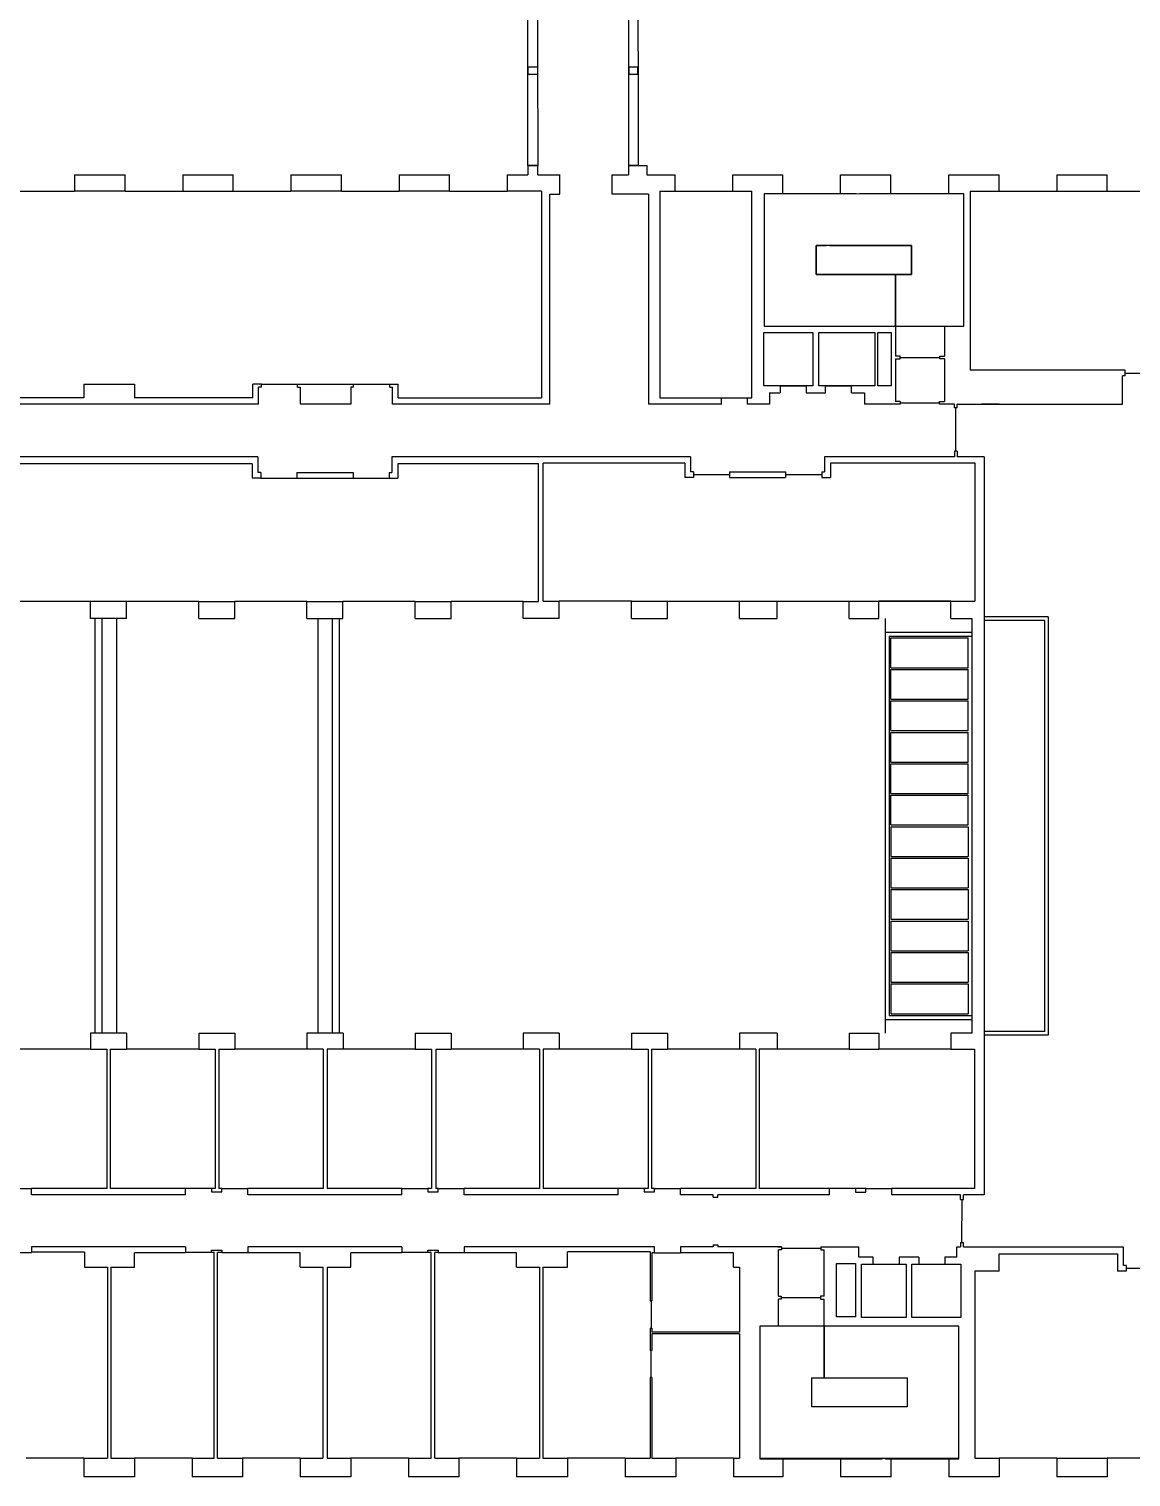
# Model space of a CAD drawing. Header units: millimetres. Extents: x -80 to 60, y -33 to 210.
# Drawn here: x -44.5 to -6.3, y -32.7 to 17.5 of the extents above; entities that cross this region are included whole.
import ezdxf

# ---------------------------------------------------------------- set-up
doc = ezdxf.new("R2010")
doc.units = ezdxf.units.MM
doc.header["$MEASUREMENT"] = 0
doc.linetypes.add('HIDDEN', pattern=[9.525, 6.35, -3.175])
for name, color, linetype in [('door_markers', 10, 'Continuous'), ('elevator_door_markers', 50, 'Continuous'), ('elevators', 40, 'Continuous'), ('M', 7, 'Continuous'), ('semi_transparent_walls', 141, 'Continuous'), ('stairwells', 120, 'Continuous')]:
    doc.layers.add(name, color=color, linetype=linetype)

msp = doc.modelspace()

# ---------------------------------------------------------------- linework, layer by layer
at = {"layer": 'door_markers'}
for p, q in [((-14.285, 6.078), (-12.915, 6.078)), ((-6.482, 5.537), (-5.232, 5.537)), ((-36.433, 5.158), (-35.183, 5.158)), ((-33.234, 5.158), (-31.984, 5.158)), ((-20.471, 4.677), (-19.591, 4.677)), ((-14.289, 4.508), (-12.919, 4.508)), ((-12.353, 2.828), (-12.353, 4.328)), ((-21.451, 2.017), (-20.201, 2.017)), ((-18.255, 2.017), (-17.005, 2.017)), ((-36.451, 1.897), (-35.201, 1.897)), ((-33.255, 1.897), (-32.005, 1.897)), ((-45.298, -22.722), (-44.398, -22.722)), ((-38.158, -22.722), (-39.058, -22.722)), ((-37.798, -22.722), (-36.898, -22.722)), ((-31.557, -22.722), (-30.657, -22.722)), ((-30.297, -22.722), (-29.397, -22.722)), ((-23.158, -22.722), (-24.058, -22.722)), ((-22.798, -22.722), (-21.898, -22.722)), ((-15.834, -22.722), (-16.734, -22.722)), ((-15.474, -22.722), (-14.574, -22.722)), ((-12.152, -24.598), (-12.141, -23.098)), ((-45.298, -24.934), (-44.398, -24.934)), ((-38.158, -24.934), (-39.058, -24.934)), ((-37.798, -24.934), (-36.898, -24.934)), ((-30.657, -24.934), (-31.557, -24.934)), ((-30.297, -24.934), (-29.397, -24.934)), ((-22.798, -24.952), (-21.898, -24.952)), ((-18.402, -24.792), (-17.032, -24.792)), ((-5.202, -25.488), (-6.452, -25.488)), ((-18.412, -26.502), (-17.042, -26.502)), ((-22.921, -26.618), (-22.921, -27.558)), ((-22.921, -29.27), (-22.921, -28.33))]:
    msp.add_line(p, q, dxfattribs=at)
at = {"layer": 'elevator_door_markers'}
for p, q in [((-18.448, 5.097), (-17.548, 5.097)), ((-16.868, 5.097), (-15.968, 5.097)), ((-15.22, -25.338), (-14.32, -25.338)), ((-13.64, -25.338), (-12.74, -25.338))]:
    msp.add_line(p, q, dxfattribs=at)
at = {"layer": 'elevators'}
for points in [[(-19.008, 6.947), (-17.308, 6.947), (-17.308, 5.097), (-19.008, 5.097)], [(-17.108, 6.947), (-15.158, 6.947), (-15.158, 5.097), (-17.108, 5.097)], [(-15.63, -25.338), (-14.08, -25.338), (-14.08, -27.188), (-15.63, -27.188)], [(-13.88, -25.338), (-12.18, -25.338), (-12.18, -27.188), (-13.88, -27.188)]]:
    msp.add_lwpolyline(points, close=True, dxfattribs=at)
at = {"layer": 'M'}
for p, q in [((-27.193, 12.727), (-27.193, 12.407)), ((-26.843, 12.407), (-26.843, 12.727)), ((-23.698, 12.727), (-23.698, 12.407)), ((-23.698, 12.727), (-23.393, 12.727)), ((-23.373, 12.727), (-23.068, 12.727)), ((-23.068, 12.727), (-23.068, 12.407)), ((-42.908, 12.407), (-41.158, 12.407)), ((-42.908, 12.407), (-42.908, 11.837)), ((-41.158, 11.837), (-41.158, 12.407)), ((-39.158, 12.407), (-39.158, 11.837)), ((-39.158, 12.407), (-37.408, 12.407)), ((-37.408, 11.837), (-37.408, 12.407)), ((-35.408, 12.407), (-33.658, 12.407)), ((-35.408, 12.407), (-35.408, 11.837)), ((-33.658, 11.837), (-33.658, 12.407)), ((-31.658, 12.407), (-31.658, 11.837)), ((-31.658, 12.407), (-29.908, 12.407)), ((-29.908, 11.837), (-29.908, 12.407)), ((-27.908, 12.407), (-27.908, 11.837)), ((-26.843, 12.407), (-26.068, 12.407)), ((-26.088, 11.738), (-26.088, 12.407)), ((-24.268, 11.738), (-24.268, 12.407)), ((-24.268, 12.407), (-23.698, 12.407)), ((-23.068, 12.407), (-22.083, 12.407)), ((-22.083, 11.837), (-22.083, 12.407)), ((-20.103, 12.407), (-18.353, 12.407)), ((-20.103, 12.407), (-20.103, 11.837)), ((-18.353, 11.757), (-18.353, 12.407)), ((-16.353, 12.407), (-14.603, 12.407)), ((-16.353, 11.757), (-16.353, 12.407)), ((-14.603, 11.757), (-14.603, 12.407)), ((-12.603, 12.407), (-10.853, 12.407)), ((-12.603, 11.757), (-12.603, 12.407)), ((-10.853, 11.837), (-10.853, 12.407)), ((-8.853, 12.407), (-7.103, 12.407)), ((-8.853, 12.407), (-8.853, 11.837)), ((-7.103, 11.837), (-7.103, 12.407)), ((-44.908, 11.837), (-42.908, 11.837)), ((-41.158, 11.837), (-39.158, 11.837)), ((-37.408, 11.837), (-35.408, 11.837)), ((-33.658, 11.837), (-31.658, 11.837)), ((-29.908, 11.837), (-27.908, 11.837)), ((-26.718, 11.837), (-26.718, 4.677)), ((-26.433, 4.458), (-26.433, 11.738)), ((-23.013, 11.738), (-24.268, 11.738)), ((-23.013, 11.738), (-23.013, 4.458)), ((-22.613, 11.837), (-22.083, 11.837)), ((-22.613, 11.837), (-22.613, 4.677)), ((-22.083, 11.837), (-20.103, 11.837)), ((-20.103, 11.837), (-19.423, 11.837)), ((-19.423, 4.677), (-19.423, 11.837)), ((-18.993, 11.757), (-18.353, 11.757)), ((-18.993, 7.157), (-18.993, 11.757)), ((-18.353, 11.757), (-16.353, 11.757)), ((-14.603, 11.757), (-12.603, 11.757)), ((-12.603, 11.757), (-12.093, 11.757)), ((-12.093, 11.757), (-12.093, 7.157)), ((-11.861, 11.837), (-11.861, 5.637)), ((-11.861, 11.837), (-10.853, 11.837)), ((-10.853, 11.837), (-8.853, 11.837)), ((-8.853, 11.837), (-7.103, 11.837)), ((-7.103, 11.837), (-5.103, 11.837)), ((-17.193, 9.957), (-16.847, 9.957)), ((-17.193, 8.957), (-17.193, 9.957)), ((-16.732, 9.957), (-13.893, 9.957)), ((-13.893, 9.957), (-13.893, 8.957)), ((-13.893, 8.957), (-17.193, 8.957)), ((-14.443, 7.157), (-18.993, 7.157)), ((-14.443, 7.157), (-14.443, 6.128)), ((-12.743, 7.157), (-12.743, 6.128)), ((-12.093, 7.157), (-12.743, 7.157)), ((-14.285, 6.128), (-14.443, 6.128)), ((-14.443, 6.028), (-14.443, 4.558)), ((-14.443, 6.028), (-14.285, 6.028)), ((-14.285, 6.028), (-14.285, 6.128)), ((-12.915, 6.128), (-12.743, 6.128)), ((-12.915, 6.028), (-12.915, 6.128)), ((-12.743, 6.028), (-12.915, 6.028)), ((-12.743, 6.028), (-12.743, 4.558)), ((-6.482, 5.637), (-11.861, 5.637)), ((-6.482, 5.437), (-6.482, 5.637)), ((-42.583, 5.158), (-40.833, 5.158)), ((-42.583, 5.158), (-42.583, 4.677)), ((-40.833, 5.158), (-40.833, 4.677)), ((-36.731, 4.677), (-36.731, 5.158)), ((-36.433, 5.158), (-36.731, 5.158)), ((-36.531, 4.458), (-36.531, 5.045)), ((-36.433, 5.045), (-36.531, 5.045)), ((-36.433, 5.045), (-36.433, 5.158)), ((-35.183, 5.158), (-33.234, 5.158)), ((-35.183, 5.045), (-35.183, 5.158)), ((-35.183, 5.045), (-35.083, 5.045)), ((-35.083, 5.045), (-35.083, 4.458)), ((-33.333, 5.045), (-33.333, 4.458)), ((-33.234, 5.045), (-33.333, 5.045)), ((-33.234, 5.045), (-33.234, 5.158)), ((-31.984, 5.158), (-31.685, 5.158)), ((-31.984, 5.045), (-31.984, 5.158)), ((-31.984, 5.045), (-31.885, 5.045)), ((-31.885, 4.458), (-31.885, 5.045)), ((-31.685, 4.677), (-31.685, 5.158)), ((-18.448, 5.097), (-18.448, 4.857)), ((-17.548, 5.097), (-17.548, 4.857)), ((-16.868, 4.857), (-16.868, 5.097)), ((-15.968, 4.857), (-15.968, 5.097)), ((-6.581, 4.458), (-6.581, 5.437)), ((-6.482, 5.437), (-6.581, 5.437)), ((-42.583, 4.677), (-46.685, 4.677)), ((-36.731, 4.677), (-40.833, 4.677)), ((-31.685, 4.677), (-26.718, 4.677)), ((-22.613, 4.677), (-20.471, 4.677)), ((-20.491, 4.677), (-20.491, 4.458)), ((-19.591, 4.677), (-19.591, 4.458)), ((-19.591, 4.677), (-19.423, 4.677)), ((-18.813, 4.857), (-18.448, 4.857)), ((-18.813, 4.857), (-18.813, 4.458)), ((-17.548, 4.857), (-16.868, 4.857)), ((-15.968, 4.857), (-15.523, 4.857)), ((-15.523, 4.857), (-15.523, 4.458)), ((-14.289, 4.558), (-14.443, 4.558)), ((-14.289, 4.558), (-14.289, 4.458)), ((-12.919, 4.558), (-12.743, 4.558)), ((-12.919, 4.458), (-12.919, 4.558)), ((-44.031, 4.458), (-46.885, 4.458)), ((-36.531, 4.458), (-44.031, 4.458)), ((-33.333, 4.458), (-35.083, 4.458)), ((-26.433, 4.458), (-31.885, 4.458)), ((-20.471, 4.458), (-23.013, 4.458)), ((-18.813, 4.458), (-19.591, 4.458)), ((-14.289, 4.458), (-15.523, 4.458)), ((-12.403, 4.458), (-12.919, 4.458)), ((-12.403, 4.328), (-12.403, 4.458)), ((-12.303, 4.328), (-12.403, 4.328)), ((-12.303, 4.328), (-12.403, 4.328)), ((-12.303, 4.328), (-12.303, 4.458)), ((-12.303, 4.458), (-6.581, 4.458)), ((-12.303, 4.458), (-6.581, 4.458)), ((-12.303, 4.328), (-12.303, 4.458)), ((-10.853, 4.458), (-11.461, 4.458)), ((-10.853, 4.458), (-11.461, 4.458)), ((-36.551, 2.638), (-46.905, 2.638)), ((-36.551, 2.638), (-36.551, 2.097)), ((-31.905, 2.638), (-31.905, 2.097)), ((-21.551, 2.638), (-31.905, 2.638)), ((-21.551, 2.638), (-21.551, 2.117)), ((-16.905, 2.638), (-16.905, 2.117)), ((-12.403, 2.638), (-16.905, 2.638)), ((-12.403, 2.828), (-12.403, 2.638)), ((-12.303, 2.828), (-12.403, 2.828)), ((-12.303, 2.828), (-12.303, 2.638)), ((-11.368, 2.638), (-12.303, 2.638)), ((-11.368, 2.638), (-11.368, -22.942)), ((-36.751, 2.397), (-46.705, 2.397)), ((-36.751, 2.397), (-36.751, 1.897)), ((-36.451, 2.097), (-36.551, 2.097)), ((-36.451, 2.097), (-36.451, 1.897)), ((-35.201, 2.097), (-33.255, 2.097)), ((-35.201, 2.097), (-35.201, 1.897)), ((-33.255, 2.097), (-33.255, 1.897)), ((-32.005, 2.097), (-31.905, 2.097)), ((-32.005, 2.097), (-32.005, 1.897)), ((-31.705, 2.397), (-31.705, 1.897)), ((-26.827, 2.397), (-31.705, 2.397)), ((-26.827, -2.383), (-26.827, 2.397)), ((-26.668, -2.363), (-26.668, 2.417)), ((-21.751, 2.417), (-26.668, 2.417)), ((-21.751, 2.417), (-21.751, 1.917)), ((-21.451, 2.117), (-21.551, 2.117)), ((-21.451, 2.117), (-21.451, 1.917)), ((-20.201, 2.117), (-18.255, 2.117)), ((-20.201, 2.117), (-20.201, 1.917)), ((-18.255, 2.117), (-18.255, 1.917)), ((-17.005, 2.117), (-16.905, 2.117)), ((-17.005, 2.117), (-17.005, 1.917)), ((-11.688, 2.417), (-16.705, 2.417)), ((-16.705, 2.417), (-16.705, 1.917)), ((-11.688, -2.363), (-11.688, 2.417)), ((-36.451, 1.897), (-36.751, 1.897)), ((-35.201, 1.897), (-33.255, 1.897)), ((-32.005, 1.897), (-31.705, 1.897)), ((-21.451, 1.917), (-21.751, 1.917)), ((-20.201, 1.917), (-18.255, 1.917)), ((-17.005, 1.917), (-16.705, 1.917)), ((-42.353, -2.383), (-44.853, -2.383)), ((-42.353, -2.963), (-42.353, -2.383)), ((-41.103, -2.383), (-42.353, -2.383)), ((-41.103, -2.963), (-41.103, -2.383)), ((-38.603, -2.383), (-41.103, -2.383)), ((-38.603, -2.383), (-37.353, -2.383)), ((-38.603, -2.963), (-38.603, -2.383)), ((-37.353, -2.963), (-37.353, -2.383)), ((-34.853, -2.383), (-37.353, -2.383)), ((-34.853, -2.963), (-34.853, -2.383)), ((-34.853, -2.383), (-33.603, -2.383)), ((-33.603, -2.963), (-33.603, -2.383)), ((-31.103, -2.383), (-33.603, -2.383)), ((-31.103, -2.383), (-29.853, -2.383)), ((-31.103, -2.963), (-31.103, -2.383)), ((-29.853, -2.963), (-29.853, -2.383)), ((-27.353, -2.383), (-29.853, -2.383)), ((-27.353, -2.963), (-27.353, -2.383)), ((-27.353, -2.383), (-26.827, -2.383)), ((-26.668, -2.363), (-26.103, -2.363)), ((-23.603, -2.363), (-26.103, -2.363)), ((-26.103, -2.963), (-26.103, -2.363)), ((-23.603, -2.963), (-23.603, -2.363)), ((-23.603, -2.363), (-22.353, -2.363)), ((-22.353, -2.363), (-19.853, -2.363)), ((-22.353, -2.963), (-22.353, -2.363)), ((-19.853, -2.963), (-19.853, -2.363)), ((-19.853, -2.363), (-18.55, -2.363)), ((-18.55, -2.363), (-16.05, -2.363)), ((-18.55, -2.963), (-18.55, -2.363)), ((-16.05, -2.363), (-15.029, -2.363)), ((-16.05, -2.963), (-16.05, -2.363)), ((-12.529, -2.363), (-15.029, -2.363)), ((-15.029, -2.363), (-12.529, -2.363)), ((-15.029, -2.963), (-15.029, -2.363)), ((-12.529, -2.363), (-11.692, -2.363)), ((-12.529, -2.963), (-12.529, -2.363)), ((-41.103, -2.963), (-42.353, -2.963)), ((-42.198, -17.343), (-42.198, -2.963)), ((-41.948, -17.343), (-41.948, -2.963)), ((-41.448, -17.343), (-41.448, -2.963)), ((-38.603, -2.963), (-37.353, -2.963)), ((-34.853, -2.963), (-33.603, -2.963)), ((-34.468, -17.343), (-34.468, -2.963)), ((-33.968, -17.343), (-33.968, -2.963)), ((-33.718, -17.343), (-33.718, -2.963)), ((-31.103, -2.963), (-29.853, -2.963)), ((-26.103, -2.963), (-27.353, -2.963)), ((-23.603, -2.963), (-22.353, -2.963)), ((-19.853, -2.963), (-18.55, -2.963)), ((-16.05, -2.963), (-15.029, -2.963)), ((-14.808, -2.963), (-14.808, -17.343)), ((-12.529, -2.963), (-11.803, -2.963)), ((-11.803, -2.963), (-11.803, -17.343)), ((-9.148, -2.912), (-11.368, -2.912)), ((-9.148, -2.912), (-9.148, -17.402)), ((-14.808, -3.443), (-11.803, -3.443)), ((-9.268, -3.032), (-11.368, -3.032)), ((-9.268, -17.282), (-9.268, -3.032)), ((-14.668, -3.583), (-11.803, -3.583)), ((-14.668, -3.583), (-14.668, -16.723)), ((-14.608, -3.643), (-11.923, -3.643)), ((-14.608, -4.673), (-14.608, -3.643)), ((-11.923, -4.673), (-11.923, -3.643)), ((-14.608, -4.673), (-11.923, -4.673)), ((-14.608, -5.763), (-14.608, -4.733)), ((-14.608, -4.733), (-11.923, -4.733)), ((-11.923, -5.763), (-11.923, -4.733)), ((-14.608, -5.763), (-11.923, -5.763)), ((-14.608, -5.823), (-11.923, -5.823)), ((-14.608, -6.853), (-14.608, -5.823)), ((-11.923, -6.853), (-11.923, -5.823)), ((-14.608, -6.853), (-11.923, -6.853)), ((-14.608, -6.913), (-11.923, -6.913)), ((-14.608, -7.941), (-14.608, -6.913)), ((-11.923, -7.941), (-11.923, -6.913)), ((-14.608, -7.941), (-11.923, -7.941)), ((-14.608, -9.033), (-14.608, -8.001)), ((-14.608, -8.001), (-11.923, -8.001)), ((-11.923, -9.033), (-11.923, -8.001)), ((-14.608, -9.033), (-11.923, -9.033)), ((-14.608, -9.093), (-11.923, -9.093)), ((-14.608, -10.123), (-14.608, -9.093)), ((-11.923, -10.123), (-11.923, -9.093)), ((-14.608, -10.123), (-11.923, -10.123)), ((-14.608, -10.123), (-11.923, -10.123)), ((-14.608, -10.183), (-11.923, -10.183)), ((-14.608, -10.183), (-11.923, -10.183)), ((-14.608, -10.183), (-14.608, -11.213)), ((-11.923, -10.183), (-11.923, -11.213)), ((-14.608, -11.213), (-11.923, -11.213)), ((-14.608, -11.273), (-14.608, -12.305)), ((-14.608, -11.273), (-11.923, -11.273)), ((-11.923, -11.273), (-11.923, -12.305)), ((-14.608, -12.305), (-11.923, -12.305)), ((-14.608, -12.365), (-14.608, -13.393)), ((-14.608, -12.365), (-11.923, -12.365)), ((-11.923, -12.365), (-11.923, -13.393)), ((-14.608, -13.393), (-11.923, -13.393)), ((-14.608, -13.453), (-14.608, -14.483)), ((-14.608, -13.453), (-11.923, -13.453)), ((-11.923, -13.453), (-11.923, -14.483)), ((-14.608, -14.483), (-11.923, -14.483)), ((-14.608, -14.543), (-11.923, -14.543)), ((-14.608, -14.543), (-14.608, -15.573)), ((-11.923, -14.543), (-11.923, -15.573)), ((-14.608, -15.573), (-11.923, -15.573)), ((-14.608, -15.633), (-14.608, -16.663)), ((-14.608, -15.633), (-11.923, -15.633)), ((-11.923, -15.633), (-11.923, -16.663)), ((-14.808, -16.863), (-11.803, -16.863)), ((-14.668, -16.723), (-11.803, -16.723)), ((-14.608, -16.663), (-11.923, -16.663)), ((-41.103, -17.343), (-42.353, -17.343)), ((-42.353, -17.343), (-42.353, -17.892)), ((-41.103, -17.343), (-41.103, -17.892)), ((-38.603, -17.343), (-38.603, -17.892)), ((-38.603, -17.343), (-37.353, -17.343)), ((-37.353, -17.343), (-37.353, -17.892)), ((-33.601, -17.343), (-34.853, -17.343)), ((-34.853, -17.343), (-34.853, -17.892)), ((-33.601, -17.343), (-33.601, -17.892)), ((-31.101, -17.343), (-29.851, -17.343)), ((-31.101, -17.343), (-31.101, -17.892)), ((-29.851, -17.343), (-29.851, -17.892)), ((-26.103, -17.343), (-27.351, -17.343)), ((-27.351, -17.343), (-27.351, -17.892)), ((-26.103, -17.343), (-26.103, -17.892)), ((-23.603, -17.343), (-23.603, -17.892)), ((-23.603, -17.343), (-22.353, -17.343)), ((-22.353, -17.343), (-22.353, -17.892)), ((-18.55, -17.343), (-19.853, -17.343)), ((-19.853, -17.343), (-19.853, -17.892)), ((-18.55, -17.343), (-18.55, -17.892)), ((-16.05, -17.343), (-16.05, -17.892)), ((-16.05, -17.343), (-15.029, -17.343)), ((-15.029, -17.343), (-15.029, -17.892)), ((-11.803, -17.343), (-12.529, -17.343)), ((-12.529, -17.343), (-12.529, -17.892)), ((-9.268, -17.282), (-11.368, -17.282)), ((-9.148, -17.402), (-11.368, -17.402)), ((-42.353, -17.892), (-44.853, -17.892)), ((-42.353, -17.892), (-41.789, -17.892)), ((-41.789, -17.892), (-41.789, -22.722)), ((-41.669, -17.892), (-41.103, -17.892)), ((-41.669, -17.892), (-41.669, -22.722)), ((-38.603, -17.892), (-41.103, -17.892)), ((-38.603, -17.892), (-38.029, -17.892)), ((-38.029, -17.892), (-38.029, -22.722)), ((-37.909, -17.892), (-37.353, -17.892)), ((-37.909, -17.892), (-37.909, -22.722)), ((-34.853, -17.892), (-37.353, -17.892)), ((-34.288, -17.892), (-34.853, -17.892)), ((-34.288, -17.892), (-34.288, -22.722)), ((-34.148, -17.892), (-34.148, -22.722)), ((-33.601, -17.892), (-34.148, -17.892)), ((-31.101, -17.892), (-33.601, -17.892)), ((-31.101, -17.892), (-30.538, -17.892)), ((-30.538, -17.892), (-30.538, -22.722)), ((-30.388, -17.892), (-29.851, -17.892)), ((-30.388, -17.892), (-30.388, -22.722)), ((-27.351, -17.892), (-29.851, -17.892)), ((-26.788, -17.892), (-27.351, -17.892)), ((-26.788, -17.892), (-26.788, -22.722)), ((-26.103, -17.892), (-26.667, -17.892)), ((-26.667, -17.892), (-26.667, -22.722)), ((-23.603, -17.892), (-26.103, -17.892)), ((-23.603, -17.892), (-23.027, -17.892)), ((-23.027, -17.892), (-23.027, -22.722)), ((-22.909, -17.892), (-22.909, -22.722)), ((-22.909, -17.892), (-22.353, -17.892)), ((-19.853, -17.892), (-22.353, -17.892)), ((-19.289, -17.892), (-19.853, -17.892)), ((-19.289, -17.892), (-19.289, -22.722)), ((-18.55, -17.892), (-19.168, -17.892)), ((-19.168, -17.892), (-19.168, -22.722)), ((-16.05, -17.892), (-18.55, -17.892)), ((-16.05, -17.892), (-15.029, -17.892)), ((-12.529, -17.892), (-15.029, -17.892)), ((-12.529, -17.892), (-11.708, -17.892)), ((-11.708, -17.892), (-11.708, -22.722)), ((-44.398, -22.942), (-44.398, -22.722)), ((-41.789, -22.722), (-44.398, -22.722)), ((-39.058, -22.936), (-44.398, -22.942)), ((-39.058, -22.722), (-41.669, -22.722)), ((-39.058, -22.942), (-39.058, -22.722)), ((-38.158, -22.722), (-38.158, -22.84)), ((-38.029, -22.722), (-38.158, -22.722)), ((-38.158, -22.84), (-37.798, -22.84)), ((-37.798, -22.722), (-37.909, -22.722)), ((-37.798, -22.84), (-37.798, -22.722)), ((-34.288, -22.722), (-36.898, -22.722)), ((-36.898, -22.942), (-36.898, -22.722)), ((-31.557, -22.942), (-36.898, -22.942)), ((-31.557, -22.722), (-34.148, -22.722)), ((-31.557, -22.942), (-31.557, -22.722)), ((-30.657, -22.722), (-30.657, -22.84)), ((-30.538, -22.722), (-30.657, -22.722)), ((-30.657, -22.84), (-30.297, -22.84)), ((-30.297, -22.722), (-30.388, -22.722)), ((-30.297, -22.84), (-30.297, -22.722)), ((-29.397, -22.942), (-29.397, -22.722)), ((-26.788, -22.722), (-29.397, -22.722)), ((-24.058, -22.942), (-29.397, -22.942)), ((-24.058, -22.722), (-26.667, -22.722)), ((-24.058, -22.942), (-24.058, -22.722)), ((-23.027, -22.722), (-23.158, -22.722)), ((-23.158, -22.722), (-23.158, -22.84)), ((-23.158, -22.84), (-22.798, -22.84)), ((-22.798, -22.722), (-22.909, -22.722)), ((-22.798, -22.84), (-22.798, -22.722)), ((-19.289, -22.722), (-21.898, -22.722)), ((-21.898, -22.942), (-21.898, -22.722)), ((-20.771, -22.942), (-21.898, -22.942)), ((-20.771, -23.023), (-20.771, -22.942)), ((-20.771, -23.023), (-20.611, -23.023)), ((-16.734, -22.942), (-20.611, -22.942)), ((-20.611, -23.023), (-20.611, -22.942)), ((-20.133, -22.942), (-20.611, -22.942)), ((-16.734, -22.722), (-19.168, -22.722)), ((-16.734, -22.942), (-18.166, -22.942)), ((-16.734, -22.942), (-16.734, -22.722)), ((-15.474, -22.722), (-15.834, -22.722)), ((-15.834, -22.722), (-15.834, -22.85)), ((-15.834, -22.85), (-15.474, -22.85)), ((-15.474, -22.85), (-15.474, -22.722)), ((-14.574, -22.942), (-14.574, -22.722)), ((-11.708, -22.722), (-14.574, -22.722)), ((-12.191, -22.942), (-14.574, -22.942)), ((-12.191, -23.098), (-12.191, -22.942)), ((-11.368, -22.942), (-12.091, -22.942)), ((-12.091, -23.098), (-12.091, -22.942)), ((-12.191, -23.098), (-12.091, -23.098)), ((-44.398, -24.742), (-44.398, -24.922)), ((-39.058, -24.742), (-44.398, -24.742)), ((-42.563, -24.922), (-44.398, -24.922)), ((-40.833, -24.742), (-42.583, -24.742)), ((-42.563, -24.922), (-42.563, -25.442)), ((-40.833, -25.442), (-40.833, -24.952)), ((-39.058, -24.952), (-40.833, -24.952)), ((-39.058, -24.742), (-39.058, -24.952)), ((-38.158, -24.858), (-37.798, -24.858)), ((-38.158, -24.934), (-38.158, -24.858)), ((-38.069, -24.934), (-38.158, -24.934)), ((-38.069, -32.062), (-38.069, -24.934)), ((-37.949, -32.062), (-37.949, -24.934)), ((-37.798, -24.934), (-37.949, -24.934)), ((-37.798, -24.858), (-37.798, -24.934)), ((-36.898, -24.742), (-36.898, -24.952)), ((-31.557, -24.742), (-36.898, -24.742)), ((-35.083, -24.952), (-36.898, -24.952)), ((-33.333, -24.742), (-35.083, -24.742)), ((-35.083, -25.442), (-35.083, -24.952)), ((-33.333, -25.442), (-33.333, -24.952)), ((-31.557, -24.952), (-33.333, -24.952)), ((-31.557, -24.742), (-31.557, -24.952)), ((-30.657, -24.934), (-30.657, -24.858)), ((-30.657, -24.858), (-30.297, -24.858)), ((-30.548, -24.934), (-30.657, -24.934)), ((-30.548, -32.062), (-30.548, -24.934)), ((-30.419, -32.072), (-30.418, -24.934)), ((-30.297, -24.934), (-30.418, -24.934)), ((-30.297, -24.858), (-30.297, -24.934)), ((-29.397, -24.742), (-29.397, -24.952)), ((-22.798, -24.742), (-29.397, -24.742)), ((-27.583, -24.952), (-29.397, -24.952)), ((-25.818, -24.742), (-27.583, -24.742)), ((-27.583, -25.442), (-27.583, -24.952)), ((-22.951, -24.912), (-25.818, -24.912)), ((-25.818, -25.442), (-25.818, -24.912)), ((-22.951, -24.912), (-22.951, -26.618)), ((-22.798, -24.952), (-22.891, -24.952)), ((-22.891, -24.952), (-22.891, -26.618)), ((-22.798, -24.952), (-22.798, -24.742)), ((-21.898, -24.742), (-21.898, -24.952)), ((-20.771, -24.742), (-21.898, -24.742)), ((-20.068, -24.952), (-21.898, -24.952)), ((-20.771, -24.673), (-20.771, -24.742)), ((-20.771, -24.673), (-20.611, -24.673)), ((-20.611, -24.673), (-20.611, -24.742)), ((-18.402, -24.742), (-20.611, -24.742)), ((-20.068, -25.442), (-20.068, -24.952)), ((-18.528, -24.742), (-18.402, -24.742)), ((-18.498, -26.452), (-18.498, -24.842)), ((-18.402, -24.842), (-18.498, -24.842)), ((-18.402, -24.742), (-18.402, -24.842)), ((-17.032, -24.742), (-15.721, -24.742)), ((-17.032, -24.742), (-17.032, -24.842)), ((-17.032, -24.842), (-16.918, -24.842)), ((-16.918, -26.452), (-16.918, -24.842)), ((-15.721, -25.1), (-15.721, -24.742)), ((-12.325, -25.1), (-12.325, -24.742)), ((-12.325, -24.742), (-12.191, -24.742)), ((-12.191, -24.598), (-12.113, -24.598)), ((-12.191, -24.598), (-12.191, -24.742)), ((-12.113, -24.598), (-12.091, -24.598)), ((-12.091, -24.738), (-12.091, -24.598)), ((-12.091, -24.738), (-12.091, -24.742)), ((-12.091, -24.742), (-6.551, -24.742)), ((-10.853, -24.982), (-6.751, -24.982)), ((-10.853, -25.582), (-10.853, -24.982)), ((-6.751, -24.982), (-6.751, -25.582)), ((-6.551, -24.742), (-6.551, -25.395)), ((-42.563, -25.442), (-41.769, -25.442)), ((-41.769, -25.442), (-41.769, -32.062)), ((-41.649, -25.442), (-40.833, -25.442)), ((-41.649, -25.442), (-41.649, -32.062)), ((-35.083, -25.442), (-34.299, -25.442)), ((-34.299, -25.442), (-34.299, -32.062)), ((-34.149, -25.442), (-33.333, -25.442)), ((-34.149, -25.442), (-34.149, -32.062)), ((-27.583, -25.442), (-26.788, -25.442)), ((-26.788, -25.442), (-26.789, -32.072)), ((-26.671, -25.442), (-25.818, -25.442)), ((-26.671, -25.442), (-26.671, -32.062)), ((-20.068, -25.442), (-19.861, -25.442)), ((-19.861, -25.442), (-19.861, -27.702)), ((-15.22, -25.1), (-15.721, -25.1)), ((-15.22, -25.338), (-15.22, -25.1)), ((-13.64, -25.1), (-14.32, -25.1)), ((-14.32, -25.1), (-14.32, -25.338)), ((-13.64, -25.1), (-13.64, -25.338)), ((-12.325, -25.1), (-12.74, -25.1)), ((-12.74, -25.1), (-12.74, -25.338)), ((-10.853, -25.582), (-11.699, -25.582)), ((-11.699, -25.582), (-11.699, -32.062)), ((-6.452, -25.582), (-6.751, -25.582)), ((-6.452, -25.395), (-6.551, -25.395)), ((-6.452, -25.395), (-6.452, -25.582)), ((-18.498, -26.452), (-18.412, -26.452)), ((-18.498, -27.488), (-18.498, -26.552)), ((-18.412, -26.552), (-18.498, -26.552)), ((-18.412, -26.452), (-18.412, -26.552)), ((-16.918, -26.452), (-17.042, -26.452)), ((-17.042, -26.452), (-17.042, -26.552)), ((-17.042, -26.552), (-16.918, -26.552)), ((-16.918, -27.488), (-16.918, -26.552)), ((-22.951, -26.618), (-22.891, -26.618)), ((-22.951, -27.558), (-22.891, -27.558)), ((-22.951, -27.558), (-22.951, -28.33)), ((-22.891, -27.558), (-22.891, -27.702)), ((-19.148, -27.488), (-19.148, -32.088)), ((-18.498, -27.488), (-19.148, -27.488)), ((-12.248, -27.488), (-16.918, -27.488)), ((-12.248, -32.088), (-12.248, -27.488)), ((-19.861, -27.702), (-22.891, -27.702)), ((-19.861, -27.762), (-22.891, -27.762)), ((-22.891, -27.762), (-22.891, -28.33)), ((-19.861, -27.762), (-19.861, -32.062)), ((-22.891, -28.33), (-22.951, -28.33)), ((-22.951, -29.27), (-22.951, -32.062)), ((-22.891, -29.27), (-22.951, -29.27)), ((-22.891, -29.27), (-22.891, -32.062)), ((-17.348, -30.288), (-17.348, -29.288)), ((-17.348, -29.288), (-14.048, -29.288)), ((-14.048, -29.288), (-14.048, -30.288)), ((-15.952, -30.288), (-17.348, -30.288)), ((-14.048, -30.288), (-15.836, -30.288)), ((-42.583, -32.062), (-44.583, -32.062)), ((-42.583, -32.062), (-41.769, -32.062)), ((-42.583, -32.062), (-42.583, -32.713)), ((-41.649, -32.062), (-40.833, -32.062)), ((-40.833, -32.062), (-40.833, -32.713)), ((-38.833, -32.062), (-40.833, -32.062)), ((-38.833, -32.062), (-38.069, -32.062)), ((-38.833, -32.062), (-38.833, -32.713)), ((-37.949, -32.062), (-37.083, -32.062)), ((-37.083, -32.062), (-37.083, -32.72)), ((-35.083, -32.062), (-37.083, -32.062)), ((-35.083, -32.062), (-34.299, -32.062)), ((-35.083, -32.062), (-35.083, -32.713)), ((-34.149, -32.062), (-33.333, -32.062)), ((-33.333, -32.062), (-33.333, -32.713)), ((-31.333, -32.062), (-33.333, -32.062)), ((-31.333, -32.062), (-30.548, -32.062)), ((-31.333, -32.062), (-31.333, -32.713)), ((-30.419, -32.072), (-29.584, -32.072)), ((-29.584, -32.072), (-29.583, -32.713)), ((-27.584, -32.072), (-29.584, -32.072)), ((-27.584, -32.072), (-27.583, -32.713)), ((-27.584, -32.072), (-26.789, -32.072)), ((-26.671, -32.062), (-25.818, -32.062)), ((-25.818, -32.062), (-25.818, -32.713)), ((-23.818, -32.062), (-25.818, -32.062)), ((-23.818, -32.062), (-22.951, -32.062)), ((-23.818, -32.062), (-23.818, -32.713)), ((-22.891, -32.062), (-22.068, -32.062)), ((-22.068, -32.062), (-22.068, -32.713)), ((-20.068, -32.062), (-22.068, -32.062)), ((-20.068, -32.062), (-20.068, -32.713)), ((-20.068, -32.062), (-19.861, -32.062)), ((-19.148, -32.088), (-18.353, -32.088)), ((-18.353, -32.088), (-18.353, -32.713)), ((-18.353, -32.088), (-16.353, -32.088)), ((-16.353, -32.088), (-16.353, -32.713)), ((-14.603, -32.088), (-14.603, -32.72)), ((-14.603, -32.088), (-12.603, -32.088)), ((-12.603, -32.088), (-12.603, -32.713)), ((-12.603, -32.088), (-12.248, -32.088)), ((-11.699, -32.062), (-10.853, -32.062)), ((-10.853, -32.062), (-10.853, -32.713)), ((-8.853, -32.062), (-10.853, -32.062)), ((-8.853, -32.062), (-8.853, -32.713)), ((-8.853, -32.062), (-7.103, -32.062)), ((-7.103, -32.062), (-7.103, -32.713)), ((-5.103, -32.062), (-7.103, -32.062)), ((-40.833, -32.713), (-42.583, -32.713)), ((-37.083, -32.713), (-38.833, -32.713)), ((-33.333, -32.713), (-35.083, -32.713)), ((-29.583, -32.713), (-31.333, -32.713)), ((-25.818, -32.713), (-27.583, -32.713)), ((-22.068, -32.713), (-23.818, -32.713)), ((-18.353, -32.713), (-20.068, -32.713)), ((-14.603, -32.713), (-16.353, -32.713)), ((-10.853, -32.713), (-12.603, -32.713)), ((-7.103, -32.713), (-8.853, -32.713))]:
    msp.add_line(p, q, dxfattribs=at)
at = {"layer": 'M', "linetype": 'HIDDEN'}
for p, q in [((-15.058, 6.947), (-14.598, 6.947)), ((-15.058, 5.097), (-15.058, 6.947)), ((-14.598, 6.947), (-14.598, 5.097)), ((-14.598, 5.097), (-15.058, 5.097)), ((-16.492, -25.323), (-15.83, -25.323)), ((-16.492, -27.173), (-16.492, -25.323)), ((-15.83, -25.323), (-15.83, -27.173)), ((-15.83, -27.173), (-16.492, -27.173))]:
    msp.add_line(p, q, dxfattribs=at)
at = {"layer": 'M'}
for points in [[(-26.853, 16.144), (-27.193, 16.144), (-27.193, 15.894), (-26.853, 15.894)], [(-23.377, 16.144), (-23.693, 16.144), (-23.693, 15.894), (-23.377, 15.894)], [(-27.193, 12.727), (-27.193, 12.727), (-27.193, 12.727), (-27.193, 12.727)], [(-27.193, 12.727), (-26.843, 12.727), (-26.843, 12.727), (-27.193, 12.727)]]:
    msp.add_lwpolyline(points, close=True, dxfattribs=at)
for points in [[(-26.843, 12.727), (-27.193, 12.727)], [(-27.908, 12.407), (-27.193, 12.407)], [(-41.158, 11.837), (-42.908, 11.837)], [(-39.158, 11.837), (-37.408, 11.837)], [(-33.658, 11.837), (-35.408, 11.837)], [(-29.908, 11.837), (-31.658, 11.837)], [(-26.718, 11.837), (-27.908, 11.837)], [(-26.433, 11.738), (-26.088, 11.738)], [(-16.353, 11.757), (-15.808, 11.757)], [(-15.692, 11.757), (-14.603, 11.757)], [(-16.353, -32.088), (-14.913, -32.088)], [(-14.797, -32.088), (-14.603, -32.088)]]:
    msp.add_lwpolyline(points, dxfattribs=at)
at = {"layer": 'semi_transparent_walls'}
for points in [[(-26.843, 12.727), (-27.193, 12.727), (-27.193, 28.571), (-26.893, 28.571)], [(-23.373, 12.727), (-23.693, 12.727), (-23.693, 28.571), (-23.393, 28.571)]]:
    msp.add_lwpolyline(points, close=True, dxfattribs=at)
at = {"layer": 'stairwells'}
for points in [[(-14.443, 7.157), (-14.443, 8.957), (-13.893, 8.957), (-13.893, 9.957), (-17.193, 9.957), (-17.193, 8.957), (-14.443, 8.957), (-14.443, 7.157), (-18.993, 7.157), (-18.993, 11.757), (-12.093, 11.752), (-12.093, 7.157), (-12.743, 7.157), (-14.443, 7.157)], [(-18.498, -27.488), (-19.148, -27.488), (-19.148, -32.063), (-12.248, -32.063), (-12.248, -27.488), (-16.918, -27.488), (-16.918, -29.288), (-14.048, -29.288), (-14.048, -30.288), (-17.348, -30.288), (-17.348, -29.288), (-16.918, -29.288), (-16.918, -27.488), (-18.498, -27.488)]]:
    msp.add_lwpolyline(points, dxfattribs=at)

doc.saveas('drawing.dxf')
